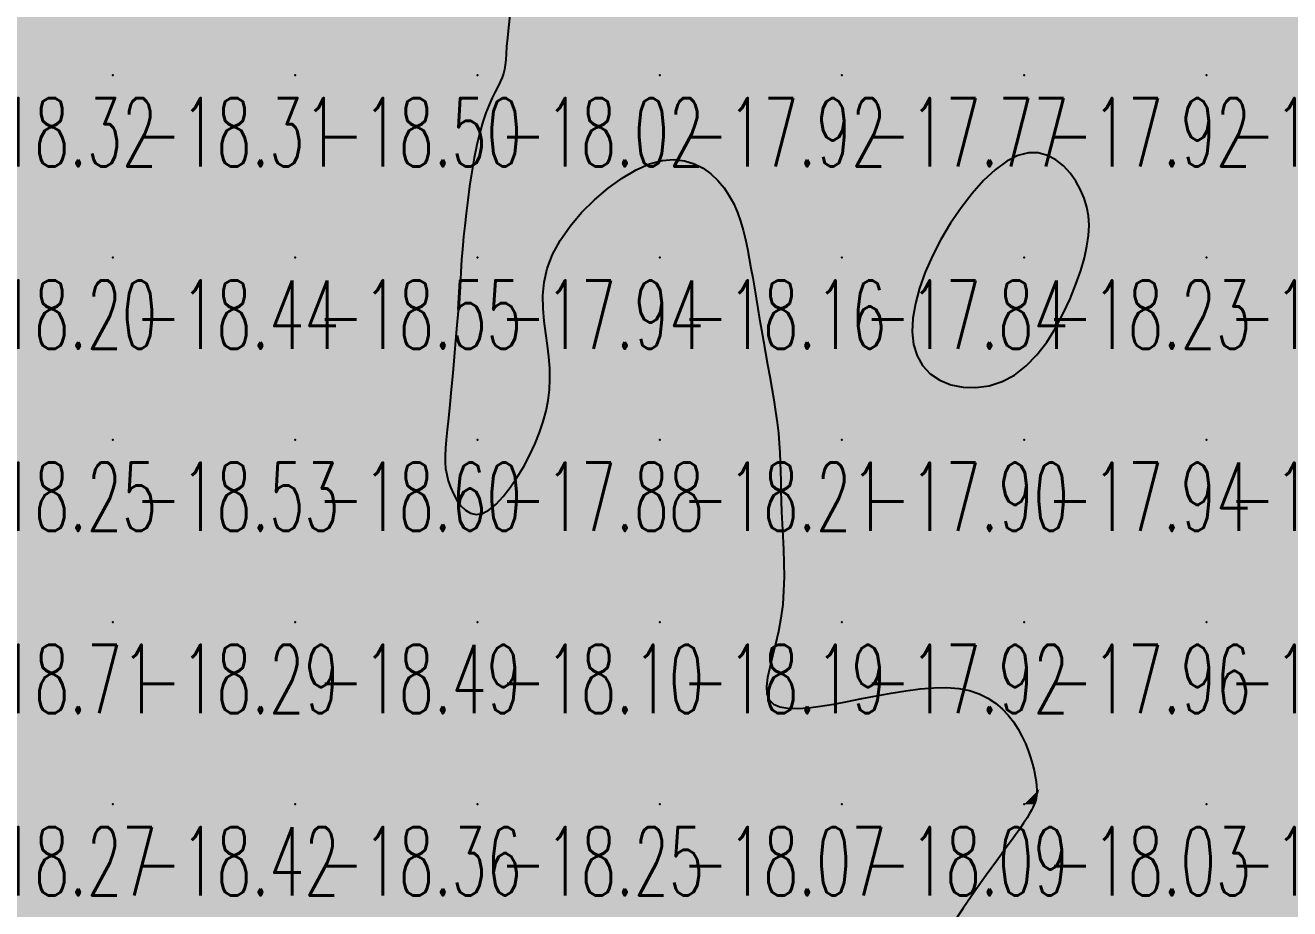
# Model space of a CAD drawing. Header units: millimetres. Extents: x 88261 to 90953, y 390274 to 392322.
# Drawn here: x 89235.5 to 89304.8, y 391941.5 to 391990 of the extents above; entities that cross this region are included whole.
import ezdxf
from ezdxf.enums import TextEntityAlignment as Align

# ---------------------------------------------------------------- set-up
doc = ezdxf.new("R2010")
doc.units = ezdxf.units.MM
doc.header["$LTSCALE"] = 25
for name, color, linetype in [('CN_03_00', 7, 'Continuous'), ('COTEAlt', 7, 'Continuous'), ('TN_COLORIAGE', 7, 'Continuous')]:
    doc.layers.add(name, color=color, linetype=linetype)
doc.styles.add('Simplex 1.0', font='Simplex.shx', dxfattribs={"width": 0.99, "height": 2.5})
doc.styles.get("Standard").update_dxf_attribs({"font": 'times.ttf'})

# ---------------------------------------------------------------- blocks, each defined once
blk = doc.blocks.new('COTE')
at = {"color": 0}
blk.add_point((0, 0), dxfattribs=at)
at = {"layer": 'COTEAlt'}
blk.add_attdef('ALT', text='', height=3.75, dxfattribs=at).set_placement((1.25, -1.25), align=Align.TOP_LEFT)

msp = doc.modelspace()

# ---------------------------------------------------------------- linework, layer by layer
at = {"layer": 'CN_03_00', "elevation": -18, "flags": 128}
msp.add_lwpolyline([(89262.027, 391990.542), (89261.949, 391989.866), (89261.893, 391989.294), (89261.854, 391988.818), (89261.827, 391988.422), (89261.803, 391988.091), (89261.776, 391987.81), (89261.74, 391987.563), (89261.687, 391987.335), (89261.611, 391987.11), (89261.507, 391986.874), (89261.378, 391986.616), (89261.229, 391986.328), (89261.066, 391985.999), (89260.894, 391985.621), (89260.718, 391985.184), (89260.544, 391984.679), (89260.376, 391984.096), (89260.219, 391983.431), (89260.075, 391982.704), (89259.944, 391981.939), (89259.825, 391981.16), (89259.721, 391980.392), (89259.63, 391979.658), (89259.554, 391978.984), (89259.493, 391978.394), (89259.447, 391977.904), (89259.412, 391977.491), (89259.386, 391977.128), (89259.364, 391976.784), (89259.343, 391976.429), (89259.318, 391976.034), (89259.288, 391975.568), (89259.247, 391975.003), (89259.193, 391974.318), (89259.128, 391973.534), (89259.055, 391972.681), (89258.976, 391971.789), (89258.894, 391970.888), (89258.812, 391970.008), (89258.733, 391969.18), (89258.659, 391968.434), (89258.594, 391967.792), (89258.54, 391967.245), (89258.501, 391966.775), (89258.48, 391966.366), (89258.482, 391966.001), (89258.508, 391965.662), (89258.564, 391965.331), (89258.651, 391964.993), (89258.774, 391964.636), (89258.93, 391964.275), (89259.12, 391963.93), (89259.343, 391963.624), (89259.596, 391963.376), (89259.879, 391963.209), (89260.191, 391963.142), (89260.53, 391963.198), (89260.895, 391963.39), (89261.277, 391963.704), (89261.666, 391964.121), (89262.055, 391964.62), (89262.433, 391965.181), (89262.792, 391965.783), (89263.121, 391966.407), (89263.413, 391967.031), (89263.66, 391967.64), (89263.861, 391968.235), (89264.017, 391968.82), (89264.129, 391969.401), (89264.2, 391969.983), (89264.23, 391970.571), (89264.221, 391971.169), (89264.173, 391971.785), (89264.092, 391972.42), (89263.997, 391973.076), (89263.909, 391973.752), (89263.852, 391974.448), (89263.847, 391975.161), (89263.917, 391975.893), (89264.085, 391976.642), (89264.373, 391977.407), (89264.795, 391978.184), (89265.335, 391978.957), (89265.969, 391979.705), (89266.672, 391980.409), (89267.421, 391981.048), (89268.19, 391981.602), (89268.956, 391982.05), (89269.694, 391982.373), (89270.384, 391982.557), (89271.022, 391982.611), (89271.609, 391982.55), (89272.144, 391982.389), (89272.629, 391982.145), (89273.063, 391981.832), (89273.447, 391981.466), (89273.781, 391981.062), (89274.066, 391980.633), (89274.308, 391980.184), (89274.511, 391979.717), (89274.682, 391979.234), (89274.826, 391978.737), (89274.95, 391978.229), (89275.059, 391977.711), (89275.159, 391977.187), (89275.255, 391976.656), (89275.349, 391976.119), (89275.442, 391975.573), (89275.535, 391975.017), (89275.631, 391974.449), (89275.729, 391973.866), (89275.832, 391973.268), (89275.94, 391972.653), (89276.054, 391972.019), (89276.171, 391971.373), (89276.288, 391970.721), (89276.402, 391970.069), (89276.509, 391969.425), (89276.607, 391968.795), (89276.692, 391968.185), (89276.76, 391967.603), (89276.809, 391967.052), (89276.843, 391966.525), (89276.865, 391966.011), (89276.879, 391965.5), (89276.89, 391964.982), (89276.9, 391964.446), (89276.914, 391963.882), (89276.937, 391963.28), (89276.969, 391962.632), (89277.005, 391961.944), (89277.039, 391961.224), (89277.062, 391960.481), (89277.068, 391959.724), (89277.048, 391958.961), (89276.995, 391958.201), (89276.902, 391957.451), (89276.766, 391956.722), (89276.603, 391956.022), (89276.435, 391955.361), (89276.283, 391954.748), (89276.167, 391954.193), (89276.109, 391953.704), (89276.129, 391953.292), (89276.25, 391952.965), (89276.486, 391952.731), (89276.831, 391952.581), (89277.274, 391952.505), (89277.803, 391952.494), (89278.407, 391952.537), (89279.074, 391952.622), (89279.793, 391952.741), (89280.551, 391952.883), (89281.338, 391953.037), (89282.141, 391953.193), (89282.949, 391953.34), (89283.75, 391953.469), (89284.532, 391953.57), (89285.284, 391953.631), (89285.994, 391953.642), (89286.65, 391953.594), (89287.243, 391953.479), (89287.774, 391953.302), (89288.248, 391953.07), (89288.669, 391952.792), (89289.041, 391952.474), (89289.368, 391952.126), (89289.654, 391951.755), (89289.904, 391951.368), (89290.121, 391950.973), (89290.307, 391950.576), (89290.466, 391950.184), (89290.597, 391949.801), (89290.704, 391949.435), (89290.789, 391949.091), (89290.852, 391948.775), (89290.897, 391948.493), (89290.925, 391948.249), (89290.938, 391948.039), (89290.937, 391947.858), (89290.923, 391947.7), (89290.898, 391947.559), (89290.864, 391947.431), (89290.822, 391947.308), (89290.773, 391947.186), (89290.716, 391947.058), (89290.644, 391946.91), (89290.543, 391946.729), (89290.403, 391946.499), (89290.213, 391946.206), (89289.96, 391945.837), (89289.634, 391945.375), (89289.223, 391944.808), (89288.722, 391944.126), (89288.15, 391943.343), (89287.532, 391942.477), (89286.892, 391941.547), (89286.256, 391940.573)], dxfattribs=at)
msp.add_lwpolyline([(89290.354, 391971.291), (89290.942, 391971.903), (89291.478, 391972.604), (89291.96, 391973.367), (89292.389, 391974.168), (89292.763, 391974.98), (89293.08, 391975.777), (89293.341, 391976.534), (89293.543, 391977.23), (89293.688, 391977.868), (89293.775, 391978.457), (89293.803, 391979.006), (89293.774, 391979.521), (89293.686, 391980.013), (89293.541, 391980.489), (89293.338, 391980.957), (89293.078, 391981.422), (89292.763, 391981.865), (89292.396, 391982.265), (89291.98, 391982.6), (89291.519, 391982.848), (89291.016, 391982.986), (89290.473, 391982.992), (89289.894, 391982.845), (89289.283, 391982.529), (89288.653, 391982.061), (89288.016, 391981.463), (89287.386, 391980.758), (89286.777, 391979.969), (89286.201, 391979.121), (89285.673, 391978.235), (89285.206, 391977.334), (89284.813, 391976.441), (89284.5, 391975.567), (89284.273, 391974.722), (89284.141, 391973.918), (89284.107, 391973.164), (89284.18, 391972.47), (89284.365, 391971.848), (89284.668, 391971.308), (89285.092, 391970.858), (89285.618, 391970.507), (89286.226, 391970.26), (89286.893, 391970.122), (89287.597, 391970.101), (89288.317, 391970.202), (89289.03, 391970.43), (89289.715, 391970.793), (89290.354, 391971.291)], close=True, dxfattribs=at)
at = {"layer": 'TN_COLORIAGE', "color": 203}
for points in [[(89230.249, 391987.239, -18.431), (89240.249, 391987.239, -18.431), (89240.249, 391997.239, -18.431)], [(89230.249, 391997.239, -18.431), (89230.249, 391987.239, -18.431), (89240.249, 391997.239, -18.431)], [(89240.249, 391987.239, -18.21), (89250.249, 391987.239, -18.21), (89250.249, 391997.239, -18.21)], [(89240.249, 391997.239, -18.21), (89240.249, 391987.239, -18.21), (89250.249, 391997.239, -18.21)], [(89250.249, 391987.239, -18.036), (89260.249, 391987.239, -18.036), (89260.249, 391997.239, -18.036)], [(89250.249, 391997.239, -18.036), (89250.249, 391987.239, -18.036), (89260.249, 391997.239, -18.036)], [(89260.249, 391997.239, -18), (89263.008, 391997.239, -18), (89260.249, 391987.239, -18), (89261.688, 391988.679, -18)], [(89261.688, 391988.679, -18.016), (89261.932, 391987.239, -18.016), (89260.249, 391987.239, -18.016)], [(89230.249, 391987.239, -18.311), (89230.249, 391977.239, -18.311), (89240.249, 391987.239, -18.311)], [(89230.249, 391977.239, -18.311), (89240.249, 391977.239, -18.311), (89240.249, 391987.239, -18.311)], [(89240.249, 391987.239, -18.499), (89240.249, 391977.239, -18.499), (89250.249, 391987.239, -18.499)], [(89240.249, 391977.239, -18.499), (89250.249, 391977.239, -18.499), (89250.249, 391987.239, -18.499)], [(89250.249, 391987.239, -18.016), (89250.249, 391977.239, -18.016), (89260.249, 391987.239, -18.016)], [(89250.249, 391977.239, -18), (89259.329, 391977.239, -18), (89260.249, 391987.239, -18), (89260.249, 391985.024, -18)], [(89261.932, 391987.239, -18.016), (89260.249, 391985.024, -18.016), (89260.249, 391987.239, -18.016)], [(89284.413, 391977.239, -18.227), (89290.249, 391984.722, -18.227), (89290.249, 391977.239, -18.227)], [(89293.955, 391980.945, -18.227), (89290.249, 391984.722, -18.227), (89290.249, 391977.239, -18.227)], [(89270.249, 391983.925, -18.158), (89262.855, 391977.239, -18.158), (89270.249, 391977.239, -18.158)], [(89274.311, 391981.302, -18.158), (89270.249, 391983.925, -18.158), (89270.249, 391977.239, -18.158)], [(89274.311, 391981.302, -18.158), (89275.193, 391977.239, -18.158), (89270.249, 391977.239, -18.158)], [(89293.955, 391980.945, -18.227), (89293.96, 391977.239, -18.227), (89290.249, 391977.239, -18.227)], [(89230.249, 391977.239, -18.443), (89230.249, 391967.239, -18.443), (89240.249, 391977.239, -18.443)], [(89230.249, 391967.239, -18.443), (89240.249, 391967.239, -18.443), (89240.249, 391977.239, -18.443)], [(89240.249, 391967.239, -18.551), (89250.249, 391967.239, -18.551), (89250.249, 391977.239, -18.551)], [(89240.249, 391977.239, -18.551), (89240.249, 391967.239, -18.551), (89250.249, 391977.239, -18.551)], [(89250.249, 391967.239, -18), (89259.394, 391976.385, -18), (89250.249, 391977.239, -18), (89259.329, 391977.239, -18)], [(89264.567, 391971.557, -18.158), (89262.855, 391977.239, -18.158), (89270.249, 391977.239, -18.158)], [(89270.249, 391967.239, -18), (89263.916, 391967.239, -18), (89270.249, 391977.239, -18), (89264.567, 391971.557, -18)], [(89270.249, 391967.239, -18), (89275.869, 391972.859, -18), (89270.249, 391977.239, -18), (89275.193, 391977.239, -18)], [(89284.413, 391977.239, -18.227), (89283.337, 391970.327, -18.227), (89290.249, 391977.239, -18.227)], [(89283.337, 391970.327, -18.227), (89290.249, 391969.298, -18.227), (89290.249, 391977.239, -18.227)], [(89293.96, 391977.239, -18.227), (89290.249, 391969.298, -18.227), (89290.249, 391977.239, -18.227)], [(89258.573, 391967.239, -18.597), (89259.394, 391976.385, -18.597), (89250.249, 391967.239, -18.597)], [(89275.869, 391972.859, -18.208), (89276.97, 391967.239, -18.208), (89270.249, 391967.239, -18.208)], [(89230.249, 391967.239, -18.532), (89230.249, 391957.239, -18.532), (89240.249, 391967.239, -18.532)], [(89230.249, 391957.239, -18.532), (89240.249, 391957.239, -18.532), (89240.249, 391967.239, -18.532)], [(89240.249, 391967.239, -18.597), (89240.249, 391957.239, -18.597), (89250.249, 391967.239, -18.597)], [(89240.249, 391957.239, -18.597), (89250.249, 391957.239, -18.597), (89250.249, 391967.239, -18.597)], [(89250.249, 391967.239, -18), (89258.573, 391967.239, -18), (89250.249, 391957.239, -18), (89258.271, 391965.262, -18)], [(89270.249, 391967.239, -18), (89263.916, 391967.239, -18), (89260.249, 391957.239, -18), (89260.249, 391961.671, -18)], [(89260.249, 391957.239, -18.208), (89270.249, 391957.239, -18.208), (89270.249, 391967.239, -18.208)], [(89270.249, 391967.239, -18), (89276.97, 391967.239, -18), (89270.249, 391957.239, -18), (89276.81, 391963.8, -18)], [(89250.249, 391957.239, -18), (89258.271, 391965.262, -18), (89260.249, 391957.239, -18), (89260.249, 391961.671, -18)], [(89276.81, 391963.8, -18.193), (89277.411, 391957.239, -18.193), (89270.249, 391957.239, -18.193)], [(89230.249, 391957.239, -18.291), (89230.249, 391947.239, -18.291), (89240.249, 391957.239, -18.291)], [(89230.249, 391947.239, -18.291), (89240.249, 391947.239, -18.291), (89240.249, 391957.239, -18.291)], [(89240.249, 391957.239, -18.488), (89240.249, 391947.239, -18.488), (89250.249, 391957.239, -18.488)], [(89240.249, 391947.239, -18.488), (89250.249, 391947.239, -18.488), (89250.249, 391957.239, -18.488)], [(89250.249, 391947.239, -18.096), (89260.249, 391947.239, -18.096), (89260.249, 391957.239, -18.096)], [(89250.249, 391957.239, -18.096), (89250.249, 391947.239, -18.096), (89260.249, 391957.239, -18.096)], [(89260.249, 391957.239, -18.193), (89260.249, 391947.239, -18.193), (89270.249, 391957.239, -18.193)], [(89260.249, 391947.239, -18.193), (89270.249, 391947.239, -18.193), (89270.249, 391957.239, -18.193)], [(89270.249, 391957.239, -18), (89277.411, 391957.239, -18), (89270.249, 391947.239, -18), (89274.96, 391951.95, -18)], [(89280.249, 391947.239, -18), (89287.351, 391954.341, -18), (89290.249, 391947.239, -18), (89290.249, 391951.449, -18)], [(89280.249, 391952.751, -18.094), (89287.351, 391954.341, -18.094), (89280.249, 391947.239, -18.094)], [(89280.249, 391947.239, -18), (89280.249, 391952.751, -18), (89270.249, 391947.239, -18), (89274.96, 391951.95, -18)], [(89291.077, 391948.067, -18.028), (89290.249, 391951.449, -18.028), (89290.249, 391947.239, -18.028)], [(89290.828, 391947.239, -18.028), (89291.077, 391948.067, -18.028), (89290.249, 391947.239, -18.028)], [(89230.249, 391937.239, -18.422), (89240.249, 391937.239, -18.422), (89240.249, 391947.239, -18.422)], [(89230.249, 391947.239, -18.422), (89230.249, 391937.239, -18.422), (89240.249, 391947.239, -18.422)], [(89240.249, 391937.239, -18.364), (89250.249, 391937.239, -18.364), (89250.249, 391947.239, -18.364)], [(89240.249, 391947.239, -18.364), (89240.249, 391937.239, -18.364), (89250.249, 391947.239, -18.364)], [(89250.249, 391937.239, -18.254), (89260.249, 391937.239, -18.254), (89260.249, 391947.239, -18.254)], [(89250.249, 391947.239, -18.254), (89250.249, 391937.239, -18.254), (89260.249, 391947.239, -18.254)], [(89260.249, 391947.239, -18.068), (89260.249, 391937.239, -18.068), (89270.249, 391947.239, -18.068)], [(89260.249, 391937.239, -18), (89269.178, 391937.239, -18), (89270.249, 391947.239, -18), (89270.249, 391940.779, -18)], [(89280.249, 391947.239, -18), (89273.092, 391940.083, -18), (89270.249, 391947.239, -18), (89270.249, 391940.779, -18)], [(89280.249, 391937.239, -18), (89272.882, 391937.239, -18), (89280.249, 391947.239, -18), (89273.092, 391940.083, -18)], [(89280.249, 391947.239, -18.028), (89280.249, 391937.239, -18.028), (89290.249, 391947.239, -18.028)], [(89280.249, 391937.239, -18), (89283.516, 391937.239, -18), (89290.249, 391947.239, -18), (89290.249, 391946.093, -18)], [(89290.828, 391947.239, -18.028), (89290.249, 391946.093, -18.028), (89290.249, 391947.239, -18.028)]]:
    msp.add_solid(points, dxfattribs=at)
at = {"layer": 'TN_COLORIAGE', "color": 193}
for points in [[(89261.688, 391988.679, -17.906), (89263.008, 391997.239, -17.906), (89270.249, 391997.239, -17.906)], [(89261.932, 391987.239, -17.906), (89261.688, 391988.679, -17.906), (89270.249, 391987.239, -17.906), (89270.249, 391997.239, -17.906)], [(89270.249, 391997.239, -17.828), (89270.249, 391987.239, -17.828), (89280.249, 391997.239, -17.828)], [(89270.249, 391987.239, -17.828), (89280.249, 391987.239, -17.828), (89280.249, 391997.239, -17.828)], [(89280.249, 391987.239, -17.783), (89290.249, 391987.239, -17.783), (89290.249, 391997.239, -17.783)], [(89280.249, 391997.239, -17.783), (89280.249, 391987.239, -17.783), (89290.249, 391997.239, -17.783)], [(89290.249, 391987.239, -17.518), (89300.249, 391987.239, -17.518), (89300.249, 391997.239, -17.518)], [(89290.249, 391997.239, -17.518), (89290.249, 391987.239, -17.518), (89300.249, 391997.239, -17.518)], [(89300.249, 391987.239, -17.434), (89310.249, 391987.239, -17.434), (89310.249, 391997.239, -17.434)], [(89300.249, 391997.239, -17.434), (89300.249, 391987.239, -17.434), (89310.249, 391997.239, -17.434)], [(89260.249, 391985.024, -17.922), (89261.932, 391987.239, -17.922), (89260.249, 391977.239, -17.922), (89270.249, 391987.239, -17.922)], [(89262.855, 391977.239, -17.922), (89270.249, 391983.925, -17.922), (89260.249, 391977.239, -17.922), (89270.249, 391987.239, -17.922)], [(89270.249, 391983.925, -17.769), (89274.311, 391981.302, -17.769), (89270.249, 391987.239, -17.769), (89280.249, 391987.239, -17.769)], [(89275.193, 391977.239, -17.769), (89274.311, 391981.302, -17.769), (89280.249, 391977.239, -17.769), (89280.249, 391987.239, -17.769)], [(89290.249, 391984.722, -17.838), (89284.413, 391977.239, -17.838), (89290.249, 391987.239, -17.838), (89280.249, 391977.239, -17.838)], [(89280.249, 391987.239, -17.924), (89280.249, 391977.239, -17.924), (89290.249, 391987.239, -17.924)], [(89290.249, 391984.722, -17.615), (89293.955, 391980.945, -17.615), (89290.249, 391987.239, -17.615), (89300.249, 391987.239, -17.615)], [(89293.96, 391977.239, -17.615), (89293.955, 391980.945, -17.615), (89300.249, 391977.239, -17.615), (89300.249, 391987.239, -17.615)], [(89300.249, 391977.239, -17.583), (89310.249, 391977.239, -17.583), (89310.249, 391987.239, -17.583)], [(89300.249, 391987.239, -17.583), (89300.249, 391977.239, -17.583), (89310.249, 391987.239, -17.583)], [(89260.249, 391985.024, -17.944), (89259.329, 391977.239, -17.944), (89260.249, 391977.239, -17.944)], [(89259.394, 391976.385, -17.88), (89258.573, 391967.239, -17.88), (89260.249, 391977.239, -17.88), (89260.249, 391967.239, -17.88)], [(89259.329, 391977.239, -17.944), (89259.394, 391976.385, -17.944), (89260.249, 391977.239, -17.944)], [(89262.855, 391977.239, -17.88), (89264.567, 391971.557, -17.88), (89260.249, 391977.239, -17.88), (89260.249, 391967.239, -17.88)], [(89275.193, 391977.239, -17.838), (89275.869, 391972.859, -17.838), (89280.249, 391977.239, -17.838)], [(89276.97, 391967.239, -17.838), (89275.869, 391972.859, -17.838), (89280.249, 391967.239, -17.838), (89280.249, 391977.239, -17.838)], [(89283.337, 391970.327, -17.838), (89284.413, 391977.239, -17.838), (89280.249, 391967.239, -17.838), (89280.249, 391977.239, -17.838)], [(89290.249, 391969.298, -17.616), (89293.96, 391977.239, -17.616), (89290.249, 391967.239, -17.616), (89300.249, 391977.239, -17.616)], [(89290.249, 391967.239, -17.616), (89300.249, 391967.239, -17.616), (89300.249, 391977.239, -17.616)], [(89300.249, 391977.239, -17.601), (89300.249, 391967.239, -17.601), (89310.249, 391977.239, -17.601)], [(89300.249, 391967.239, -17.601), (89310.249, 391967.239, -17.601), (89310.249, 391977.239, -17.601)], [(89264.567, 391971.557, -17.88), (89263.916, 391967.239, -17.88), (89260.249, 391967.239, -17.88)], [(89290.249, 391969.298, -17.899), (89283.337, 391970.327, -17.899), (89290.249, 391967.239, -17.899), (89280.249, 391967.239, -17.899)], [(89260.249, 391961.671, -17.88), (89258.271, 391965.262, -17.88), (89260.249, 391967.239, -17.88)], [(89258.271, 391965.262, -17.88), (89258.573, 391967.239, -17.88), (89260.249, 391967.239, -17.88)], [(89260.249, 391961.671, -17.88), (89263.916, 391967.239, -17.88), (89260.249, 391967.239, -17.88)], [(89276.81, 391963.8, -17.899), (89276.97, 391967.239, -17.899), (89280.249, 391967.239, -17.899)], [(89277.411, 391957.239, -17.899), (89276.81, 391963.8, -17.899), (89280.249, 391957.239, -17.899), (89280.249, 391967.239, -17.899)], [(89280.249, 391957.239, -17.941), (89290.249, 391957.239, -17.941), (89290.249, 391967.239, -17.941)], [(89280.249, 391967.239, -17.941), (89280.249, 391957.239, -17.941), (89290.249, 391967.239, -17.941)], [(89290.249, 391957.239, -17.716), (89300.249, 391957.239, -17.716), (89300.249, 391967.239, -17.716)], [(89290.249, 391967.239, -17.716), (89290.249, 391957.239, -17.716), (89300.249, 391967.239, -17.716)], [(89300.249, 391967.239, -17.751), (89300.249, 391957.239, -17.751), (89310.249, 391967.239, -17.751)], [(89300.249, 391957.239, -17.751), (89310.249, 391957.239, -17.751), (89310.249, 391967.239, -17.751)], [(89274.96, 391951.95, -17.923), (89277.411, 391957.239, -17.923), (89280.249, 391957.239, -17.923)], [(89274.96, 391951.95, -17.923), (89280.249, 391952.751, -17.923), (89280.249, 391957.239, -17.923)], [(89287.351, 391954.341, -17.923), (89280.249, 391952.751, -17.923), (89290.249, 391957.239, -17.923), (89280.249, 391957.239, -17.923)], [(89290.249, 391951.449, -17.962), (89287.351, 391954.341, -17.962), (89290.249, 391957.239, -17.962)], [(89290.249, 391951.449, -17.691), (89291.077, 391948.067, -17.691), (89290.249, 391957.239, -17.691), (89300.249, 391957.239, -17.691)], [(89291.077, 391948.067, -17.546), (89290.828, 391947.239, -17.546), (89300.249, 391957.239, -17.546), (89300.249, 391947.239, -17.546)], [(89300.249, 391947.239, -17.336), (89310.249, 391947.239, -17.336), (89310.249, 391957.239, -17.336)], [(89300.249, 391957.239, -17.336), (89300.249, 391947.239, -17.336), (89310.249, 391957.239, -17.336)], [(89290.249, 391937.239, -17.546), (89300.249, 391937.239, -17.546), (89300.249, 391947.239, -17.546)], [(89290.249, 391946.093, -17.546), (89290.828, 391947.239, -17.546), (89290.249, 391937.239, -17.546), (89300.249, 391947.239, -17.546)], [(89300.249, 391937.239, -17.423), (89310.249, 391937.239, -17.423), (89310.249, 391947.239, -17.423)], [(89300.249, 391947.239, -17.423), (89300.249, 391937.239, -17.423), (89310.249, 391947.239, -17.423)], [(89290.249, 391946.093, -17.785), (89283.516, 391937.239, -17.785), (89290.249, 391937.239, -17.785)]]:
    msp.add_solid(points, dxfattribs=at)

# ---------------------------------------------------------------- block references
at = {"layer": 'COTEAlt'}
ref = msp.add_blockref('COTE', (89230.249, 391987.239), dxfattribs=at)
ref.add_attrib('ALT', '-18.32', dxfattribs={"height": 3.75, "style": 'Simplex 1.0', "width": 0.6}).set_placement((89231.499, 391985.989), align=Align.TOP_LEFT)
ref = msp.add_blockref('COTE', (89240.249, 391987.239), dxfattribs=at)
ref.add_attrib('ALT', '-18.31', dxfattribs={"height": 3.75, "style": 'Simplex 1.0', "width": 0.6}).set_placement((89241.499, 391985.989), align=Align.TOP_LEFT)
ref = msp.add_blockref('COTE', (89250.249, 391987.239), dxfattribs=at)
ref.add_attrib('ALT', '-18.50', dxfattribs={"height": 3.75, "style": 'Simplex 1.0', "width": 0.6}).set_placement((89251.499, 391985.989), align=Align.TOP_LEFT)
ref = msp.add_blockref('COTE', (89260.249, 391987.239), dxfattribs=at)
ref.add_attrib('ALT', '-18.02', dxfattribs={"height": 3.75, "style": 'Simplex 1.0', "width": 0.6}).set_placement((89261.499, 391985.989), align=Align.TOP_LEFT)
ref = msp.add_blockref('COTE', (89270.249, 391987.239), dxfattribs=at)
ref.add_attrib('ALT', '-17.92', dxfattribs={"height": 3.75, "style": 'Simplex 1.0', "width": 0.6}).set_placement((89271.499, 391985.989), align=Align.TOP_LEFT)
ref = msp.add_blockref('COTE', (89280.249, 391987.239), dxfattribs=at)
ref.add_attrib('ALT', '-17.77', dxfattribs={"height": 3.75, "style": 'Simplex 1.0', "width": 0.6}).set_placement((89281.499, 391985.989), align=Align.TOP_LEFT)
ref = msp.add_blockref('COTE', (89290.249, 391987.239), dxfattribs=at)
ref.add_attrib('ALT', '-17.92', dxfattribs={"height": 3.75, "style": 'Simplex 1.0', "width": 0.6}).set_placement((89291.499, 391985.989), align=Align.TOP_LEFT)
ref = msp.add_blockref('COTE', (89300.249, 391987.239), dxfattribs=at)
ref.add_attrib('ALT', '-17.61', dxfattribs={"height": 3.75, "style": 'Simplex 1.0', "width": 0.6}).set_placement((89301.499, 391985.989), align=Align.TOP_LEFT)
ref = msp.add_blockref('COTE', (89230.249, 391977.239), dxfattribs=at)
ref.add_attrib('ALT', '-18.20', dxfattribs={"height": 3.75, "style": 'Simplex 1.0', "width": 0.6}).set_placement((89231.499, 391975.989), align=Align.TOP_LEFT)
ref = msp.add_blockref('COTE', (89240.249, 391977.239), dxfattribs=at)
ref.add_attrib('ALT', '-18.44', dxfattribs={"height": 3.75, "style": 'Simplex 1.0', "width": 0.6}).set_placement((89241.499, 391975.989), align=Align.TOP_LEFT)
ref = msp.add_blockref('COTE', (89250.249, 391977.239), dxfattribs=at)
ref.add_attrib('ALT', '-18.55', dxfattribs={"height": 3.75, "style": 'Simplex 1.0', "width": 0.6}).set_placement((89251.499, 391975.989), align=Align.TOP_LEFT)
ref = msp.add_blockref('COTE', (89260.249, 391977.239), dxfattribs=at)
ref.add_attrib('ALT', '-17.94', dxfattribs={"height": 3.75, "style": 'Simplex 1.0', "width": 0.6}).set_placement((89261.499, 391975.989), align=Align.TOP_LEFT)
ref = msp.add_blockref('COTE', (89270.249, 391977.239), dxfattribs=at)
ref.add_attrib('ALT', '-18.16', dxfattribs={"height": 3.75, "style": 'Simplex 1.0', "width": 0.6}).set_placement((89271.499, 391975.989), align=Align.TOP_LEFT)
ref = msp.add_blockref('COTE', (89280.249, 391977.239), dxfattribs=at)
ref.add_attrib('ALT', '-17.84', dxfattribs={"height": 3.75, "style": 'Simplex 1.0', "width": 0.6}).set_placement((89281.499, 391975.989), align=Align.TOP_LEFT)
ref = msp.add_blockref('COTE', (89290.249, 391977.239), dxfattribs=at)
ref.add_attrib('ALT', '-18.23', dxfattribs={"height": 3.75, "style": 'Simplex 1.0', "width": 0.6}).set_placement((89291.499, 391975.989), align=Align.TOP_LEFT)
ref = msp.add_blockref('COTE', (89300.249, 391977.239), dxfattribs=at)
ref.add_attrib('ALT', '-17.62', dxfattribs={"height": 3.75, "style": 'Simplex 1.0', "width": 0.6}).set_placement((89301.499, 391975.989), align=Align.TOP_LEFT)
ref = msp.add_blockref('COTE', (89230.249, 391967.239), dxfattribs=at)
ref.add_attrib('ALT', '-18.25', dxfattribs={"height": 3.75, "style": 'Simplex 1.0', "width": 0.6}).set_placement((89231.499, 391965.989), align=Align.TOP_LEFT)
ref = msp.add_blockref('COTE', (89240.249, 391967.239), dxfattribs=at)
ref.add_attrib('ALT', '-18.53', dxfattribs={"height": 3.75, "style": 'Simplex 1.0', "width": 0.6}).set_placement((89241.499, 391965.989), align=Align.TOP_LEFT)
ref = msp.add_blockref('COTE', (89250.249, 391967.239), dxfattribs=at)
ref.add_attrib('ALT', '-18.60', dxfattribs={"height": 3.75, "style": 'Simplex 1.0', "width": 0.6}).set_placement((89251.499, 391965.989), align=Align.TOP_LEFT)
ref = msp.add_blockref('COTE', (89260.249, 391967.239), dxfattribs=at)
ref.add_attrib('ALT', '-17.88', dxfattribs={"height": 3.75, "style": 'Simplex 1.0', "width": 0.6}).set_placement((89261.499, 391965.989), align=Align.TOP_LEFT)
ref = msp.add_blockref('COTE', (89270.249, 391967.239), dxfattribs=at)
ref.add_attrib('ALT', '-18.21', dxfattribs={"height": 3.75, "style": 'Simplex 1.0', "width": 0.6}).set_placement((89271.499, 391965.989), align=Align.TOP_LEFT)
ref = msp.add_blockref('COTE', (89280.249, 391967.239), dxfattribs=at)
ref.add_attrib('ALT', '-17.90', dxfattribs={"height": 3.75, "style": 'Simplex 1.0', "width": 0.6}).set_placement((89281.499, 391965.989), align=Align.TOP_LEFT)
ref = msp.add_blockref('COTE', (89290.249, 391967.239), dxfattribs=at)
ref.add_attrib('ALT', '-17.94', dxfattribs={"height": 3.75, "style": 'Simplex 1.0', "width": 0.6}).set_placement((89291.499, 391965.989), align=Align.TOP_LEFT)
ref = msp.add_blockref('COTE', (89300.249, 391967.239), dxfattribs=at)
ref.add_attrib('ALT', '-17.72', dxfattribs={"height": 3.75, "style": 'Simplex 1.0', "width": 0.6}).set_placement((89301.499, 391965.989), align=Align.TOP_LEFT)
ref = msp.add_blockref('COTE', (89230.249, 391957.239), dxfattribs=at)
ref.add_attrib('ALT', '-18.71', dxfattribs={"height": 3.75, "style": 'Simplex 1.0', "width": 0.6}).set_placement((89231.499, 391955.989), align=Align.TOP_LEFT)
ref = msp.add_blockref('COTE', (89240.249, 391957.239), dxfattribs=at)
ref.add_attrib('ALT', '-18.29', dxfattribs={"height": 3.75, "style": 'Simplex 1.0', "width": 0.6}).set_placement((89241.499, 391955.989), align=Align.TOP_LEFT)
ref = msp.add_blockref('COTE', (89250.249, 391957.239), dxfattribs=at)
ref.add_attrib('ALT', '-18.49', dxfattribs={"height": 3.75, "style": 'Simplex 1.0', "width": 0.6}).set_placement((89251.499, 391955.989), align=Align.TOP_LEFT)
ref = msp.add_blockref('COTE', (89260.249, 391957.239), dxfattribs=at)
ref.add_attrib('ALT', '-18.10', dxfattribs={"height": 3.75, "style": 'Simplex 1.0', "width": 0.6}).set_placement((89261.499, 391955.989), align=Align.TOP_LEFT)
ref = msp.add_blockref('COTE', (89270.249, 391957.239), dxfattribs=at)
ref.add_attrib('ALT', '-18.19', dxfattribs={"height": 3.75, "style": 'Simplex 1.0', "width": 0.6}).set_placement((89271.499, 391955.989), align=Align.TOP_LEFT)
ref = msp.add_blockref('COTE', (89280.249, 391957.239), dxfattribs=at)
ref.add_attrib('ALT', '-17.92', dxfattribs={"height": 3.75, "style": 'Simplex 1.0', "width": 0.6}).set_placement((89281.499, 391955.989), align=Align.TOP_LEFT)
ref = msp.add_blockref('COTE', (89290.249, 391957.239), dxfattribs=at)
ref.add_attrib('ALT', '-17.96', dxfattribs={"height": 3.75, "style": 'Simplex 1.0', "width": 0.6}).set_placement((89291.499, 391955.989), align=Align.TOP_LEFT)
ref = msp.add_blockref('COTE', (89300.249, 391957.239), dxfattribs=at)
ref.add_attrib('ALT', '-17.69', dxfattribs={"height": 3.75, "style": 'Simplex 1.0', "width": 0.6}).set_placement((89301.499, 391955.989), align=Align.TOP_LEFT)
ref = msp.add_blockref('COTE', (89230.249, 391947.239), dxfattribs=at)
ref.add_attrib('ALT', '-18.27', dxfattribs={"height": 3.75, "style": 'Simplex 1.0', "width": 0.6}).set_placement((89231.499, 391945.989), align=Align.TOP_LEFT)
ref = msp.add_blockref('COTE', (89240.249, 391947.239), dxfattribs=at)
ref.add_attrib('ALT', '-18.42', dxfattribs={"height": 3.75, "style": 'Simplex 1.0', "width": 0.6}).set_placement((89241.499, 391945.989), align=Align.TOP_LEFT)
ref = msp.add_blockref('COTE', (89250.249, 391947.239), dxfattribs=at)
ref.add_attrib('ALT', '-18.36', dxfattribs={"height": 3.75, "style": 'Simplex 1.0', "width": 0.6}).set_placement((89251.499, 391945.989), align=Align.TOP_LEFT)
ref = msp.add_blockref('COTE', (89260.249, 391947.239), dxfattribs=at)
ref.add_attrib('ALT', '-18.25', dxfattribs={"height": 3.75, "style": 'Simplex 1.0', "width": 0.6}).set_placement((89261.499, 391945.989), align=Align.TOP_LEFT)
ref = msp.add_blockref('COTE', (89270.249, 391947.239), dxfattribs=at)
ref.add_attrib('ALT', '-18.07', dxfattribs={"height": 3.75, "style": 'Simplex 1.0', "width": 0.6}).set_placement((89271.499, 391945.989), align=Align.TOP_LEFT)
ref = msp.add_blockref('COTE', (89280.249, 391947.239), dxfattribs=at)
ref.add_attrib('ALT', '-18.09', dxfattribs={"height": 3.75, "style": 'Simplex 1.0', "width": 0.6}).set_placement((89281.499, 391945.989), align=Align.TOP_LEFT)
ref = msp.add_blockref('COTE', (89290.249, 391947.239), dxfattribs=at)
ref.add_attrib('ALT', '-18.03', dxfattribs={"height": 3.75, "style": 'Simplex 1.0', "width": 0.6}).set_placement((89291.499, 391945.989), align=Align.TOP_LEFT)
ref = msp.add_blockref('COTE', (89300.249, 391947.239), dxfattribs=at)
ref.add_attrib('ALT', '-17.55', dxfattribs={"height": 3.75, "style": 'Simplex 1.0', "width": 0.6}).set_placement((89301.499, 391945.989), align=Align.TOP_LEFT)

doc.saveas('drawing.dxf')
